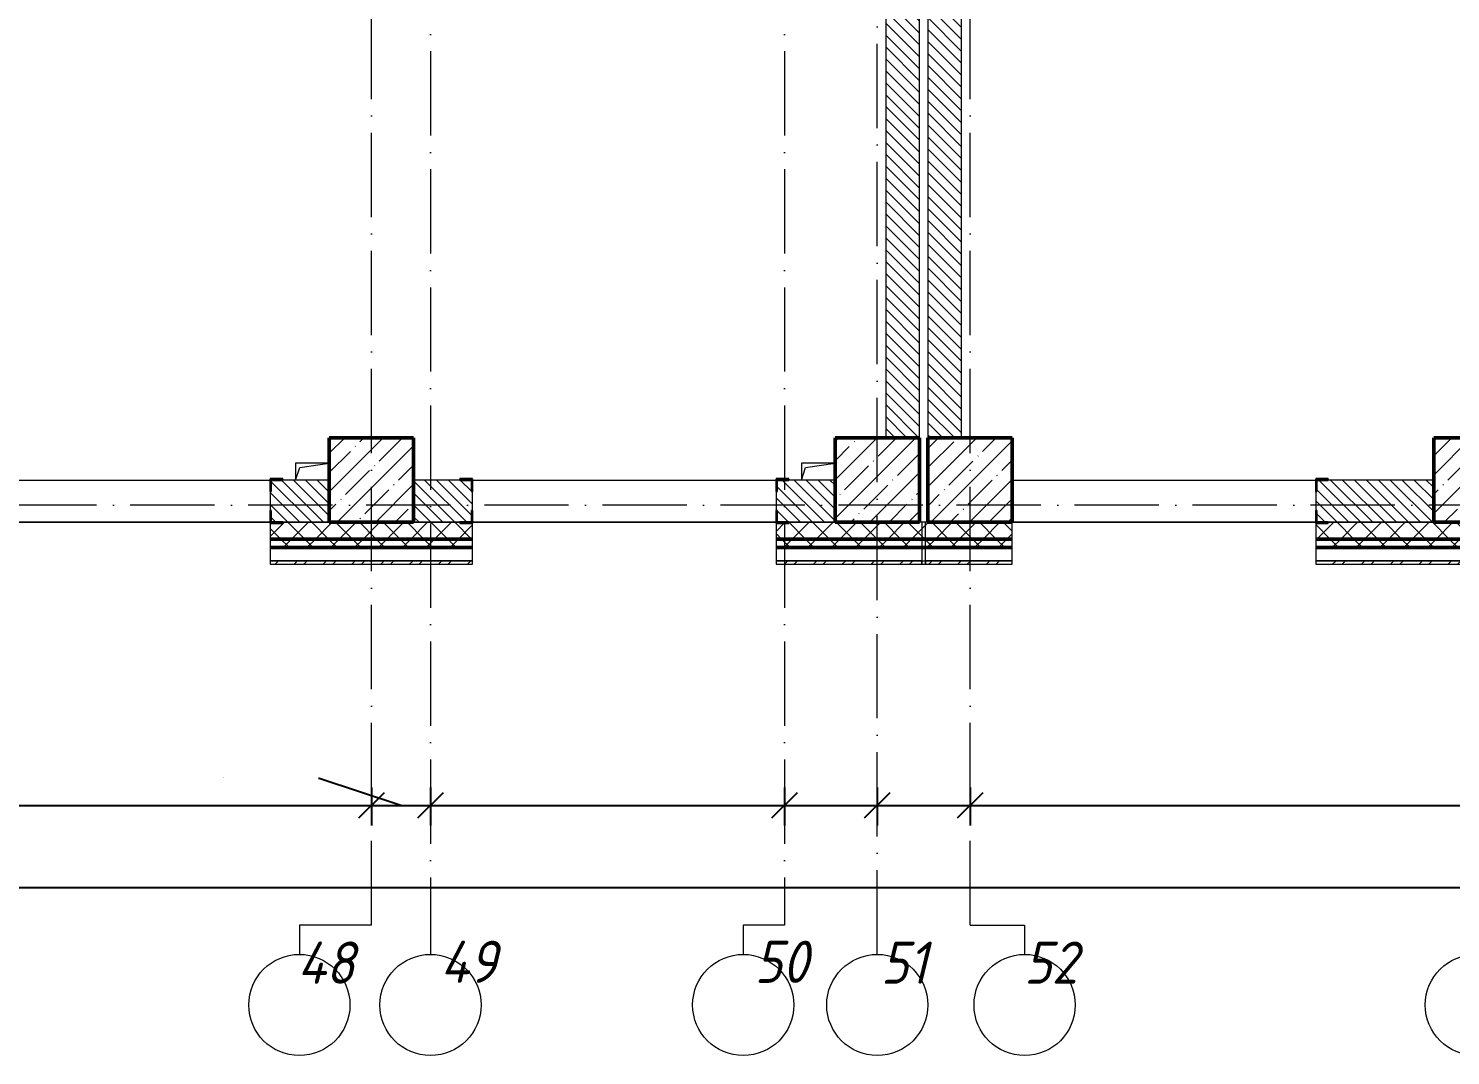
# Model space of a CAD drawing. Header units: millimetres. Extents: x -401725 to 250493, y 305116 to 802890.
# Drawn here: x 211251 to 219685, y 307104 to 313196 of the extents above; entities that cross this region are included whole.
import ezdxf

# ---------------------------------------------------------------- set-up
doc = ezdxf.new("R2010")
doc.units = ezdxf.units.MM
doc.linetypes.add('50_200_ШТРИХ_1Т_ш5_п1_п1_', pattern=[700, 500, -100, 0, -100])
for name, color, linetype, lineweight in [('A-____-____-DIMS', 7, 'Continuous', 9), ('A-GENM-____-MCUT', 7, 'Continuous', 25), ('A-GENM-____-OTLN', 7, 'Continuous', 9), ('A-GENM-____-OTLN-1', 7, 'Continuous', 25), ('A-WALL-____-MCUT-2', 7, 'Continuous', 50), ('A-WALL-____-MCUT-3', 7, 'Continuous', 9), ('A-WALL-____-OTLN', 7, 'Continuous', 9), ('A-WALL-____-PATT-1', 7, 'Continuous', 9), ('A-WALL-FNSH-MCUT-1', 7, 'Continuous', 9), ('S-COLS-____-MCUT', 7, 'Continuous', 50), ('S-COLS-____-OTLN', 7, 'Continuous', 9), ('S-GRID-____-IDEN', 7, 'Continuous', 9), ('S-GRID-____-OTLN', 7, 'Continuous', 9), ('S-GRID-____-OTLN-1', 7, '50_200_ШТРИХ_1Т_ш5_п1_п1_', 9)]:
    doc.layers.add(name, color=color, linetype=linetype, lineweight=lineweight)
doc.styles.add('ISOCPEUR_I', font='isocpeui.ttf', dxfattribs={"width": 0.9, "height": 2.5})
doc.dimstyles.new('ISO-2_5_0_9К_БОЛЬШОЙ_ОСИ', dxfattribs={"dimscale": 304.8, "dimtxt": 248.995294, "dimasz": 0.492126, "dimexe": 0.393701, "dimexo": 0, "dimgap": 0, "dimtad": 1, "dimdec": 0, "dimzin": 0, "dimdsep": 46, "dimtxsty": 'ISOCPEUR_I', "dimblk1": 'OBLIQUE', "dimblk2": 'OBLIQUE', "dimsah": 1, "dimcen": 0.09, "dimdle": 0.393701, "dimazin": 0, "dimtfac": 1, "dimtdec": 4, "dimtix": 1, "dimtmove": 0, "dimatfit": 3, "dimfxl": 1, "dimtvp": 1, "dimtolj": 1, "dimtzin": 0, "dimarcsym": 2})
doc.dimstyles.new('ISO-2_5_0_9К_БОЛЬШОЙ_ОСИ_1', dxfattribs={"dimscale": 304.8, "dimtxt": 248.995294, "dimasz": 0.492126, "dimexe": 0.393701, "dimexo": 0, "dimgap": 0, "dimtad": 1, "dimdec": 0, "dimzin": 0, "dimdsep": 46, "dimtxsty": 'ISOCPEUR_I', "dimblk1": 'OBLIQUE', "dimblk2": 'OBLIQUE', "dimsah": 1, "dimcen": 0.09, "dimdle": 0.393701, "dimazin": 0, "dimtfac": 1, "dimtdec": 4, "dimtix": 1, "dimtmove": 1, "dimatfit": 3, "dimfxl": 1, "dimtvp": 1, "dimtolj": 1, "dimtzin": 0, "dimarcsym": 2})
pattern_1 = [(135, (144685.44, 312186.367), (-35.35534, -35.35534), [])]
pattern_2 = [(45, (144685.44, 312186.37), (-70.71068, 70.71068), []), (135, (144685.44, 312186.37), (-70.71068, -70.71068), [])]
pattern_3 = [(45, (144685.44, 312186.37), (-85.53659, 85.53659), []), (45, (144742.46, 312186.37), (-85.53659, 85.53659), [])]

# ---------------------------------------------------------------- blocks, each defined once
blk = doc.blocks.new('BSC_Колонна _Прямоугольная - 500х500-V58-АР1_План отверстий 3 этажа в осях 1-64_А-ГГ')
at = {"layer": 'S-COLS-____-OTLN'}
h = blk.add_hatch(dxfattribs=at)
h.set_pattern_fill('FP_95', color=256, style=0, pattern_type=2)
h.set_pattern_definition([(45, (-71600, 1668.96), (-114.04925, 114.04925), []), (45, (-71485.95, 1668.96), (-114.04925, 114.04925), [201.613, -40.323, 3.353, -36.97])])
h.paths.add_polyline_path([(-250, -250), (250, -250), (250, 250), (-250, 250)], flags=0)
at = {"layer": 'S-COLS-____-MCUT'}
for p, q in [((250, 250), (-250, 250)), ((-250, 250), (-250, -250)), ((250, -250), (250, 250)), ((-250, -250), (250, -250))]:
    blk.add_line(p, q, dxfattribs=at)
blk = doc.blocks.new('BSC_Колонна _Прямоугольная - 500х500-V60-АР1_План отверстий 3 этажа в осях 1-64_А-ГГ')
at = {"layer": 'S-COLS-____-OTLN'}
h = blk.add_hatch(dxfattribs=at)
h.set_pattern_fill('FP_97', color=256, style=0, pattern_type=2)
h.set_pattern_definition([(45, (-68600, 1668.96), (-114.04925, 114.04925), []), (45, (-68485.95, 1668.96), (-114.04925, 114.04925), [201.613, -40.323, 3.353, -36.97])])
h.paths.add_polyline_path([(-250, -250), (250, -250), (250, 250), (-250, 250)], flags=0)
at = {"layer": 'S-COLS-____-MCUT'}
for p, q in [((250, 250), (-250, 250)), ((-250, 250), (-250, -250)), ((250, -250), (250, 250)), ((-250, -250), (250, -250))]:
    blk.add_line(p, q, dxfattribs=at)
blk = doc.blocks.new('BSC_Колонна _Прямоугольная - 500х500-V62-АР1_План отверстий 3 этажа в осях 1-64_А-ГГ')
at = {"layer": 'S-COLS-____-OTLN'}
h = blk.add_hatch(dxfattribs=at)
h.set_pattern_fill('FP_99', color=256, style=0, pattern_type=2)
h.set_pattern_definition([(45, (-75150, 1668.96), (-114.04925, 114.04925), []), (45, (-75035.95, 1668.96), (-114.04925, 114.04925), [201.613, -40.323, 3.353, -36.97])])
h.paths.add_polyline_path([(-250, -250), (250, -250), (250, 250), (-250, 250)], flags=0)
at = {"layer": 'S-COLS-____-MCUT'}
for p, q in [((250, 250), (-250, 250)), ((-250, 250), (-250, -250)), ((250, -250), (250, 250)), ((-250, -250), (250, -250))]:
    blk.add_line(p, q, dxfattribs=at)
blk = doc.blocks.new('BSC_Колонна _Прямоугольная - 500х500-V131-АР1_План отверстий 3 этажа в осях 1-64_А-ГГ')
at = {"layer": 'S-COLS-____-OTLN'}
h = blk.add_hatch(dxfattribs=at)
h.set_pattern_fill('FP_154', color=256, style=0, pattern_type=2)
h.set_pattern_definition([(45, (-72150, 1668.96), (-114.04925, 114.04925), []), (45, (-72035.95, 1668.96), (-114.04925, 114.04925), [201.613, -40.323, 3.353, -36.97])])
h.paths.add_polyline_path([(-250, -250), (250, -250), (250, 250), (-250, 250)], flags=0)
at = {"layer": 'S-COLS-____-MCUT'}
for p, q in [((250, 250), (-250, 250)), ((-250, 250), (-250, -250)), ((250, -250), (250, 250)), ((-250, -250), (250, -250))]:
    blk.add_line(p, q, dxfattribs=at)
blk = doc.blocks.new('Фахверк_СКБ_Уголок - 250_2700-27497298-АР1_План отверстий 3 этажа в осях 1-64_А-ГГ')
at = {"layer": 'A-GENM-____-MCUT'}
for p, q in [((200, 181), (125, 181)), ((125, 181), (125, 106)), ((131, 106), (131, 175)), ((131, 175), (200, 175)), ((200, 175), (200, 181)), ((125, 106), (131, 106)), ((131, -6), (125, -6)), ((125, -6), (125, -81)), ((125, -81), (200, -81)), ((131, -75), (131, -6)), ((200, -75), (131, -75)), ((200, -81), (200, -75))]:
    blk.add_line(p, q, dxfattribs=at)
blk = doc.blocks.new('AR_Отверстие прямоугольное _в плите_ - AR_Отверстие прямоугольное _в плите_-V177-АР1_План отверстий 3 этажа в осях 1-64_А-ГГ')
at = {"layer": 'A-GENM-____-OTLN'}
for p, q in [((100, 50), (-100, 50)), ((-100, 50), (-100, -50)), ((-100, -50), (-75, 25)), ((-75, 25), (100, 50))]:
    blk.add_line(p, q, dxfattribs=at)
blk = doc.blocks.new('Стены 8 - Стены 4-31196234-АР1_План отверстий 3 этажа в осях 1-64_А-ГГ')
at = {"layer": 'A-WALL-____-MCUT-3'}
for p, q in [((-1798.5, 41030.2), (-1798.5, 41010.2)), ((-1548.5, 41030.2), (-1798.5, 41030.2)), ((-1798.5, 41010.2), (-1548.5, 41010.2)), ((-1548.5, 41010.2), (-1548.5, 41030.2))]:
    blk.add_line(p, q, dxfattribs=at)
blk = doc.blocks.new('Ось сетки - Круг_Ø6_00__ISO-2_5_0_9K_-25732049-АР1_План отверстий 3 этажа в осях 1-64_А-ГГ')
at = {"layer": 'S-GRID-____-IDEN'}
blk.add_circle((0, 0), 3, dxfattribs=at)
blk = doc.blocks.new('_Oblique')
at = {"color": 0, "linetype": 'ByBlock', "lineweight": -2}
blk.add_line((-0.5, -0.5), (0.5, 0.5), dxfattribs=at)
blk = doc.blocks.new('*D10145')
at = {"layer": 'A-____-____-DIMS', "color": 0, "lineweight": -2, "transparency": 16777216}
for p, q in [((207285.4, 308693.9), (207285.4, 308467.8)), ((213285.4, 308693.9), (213285.4, 308467.8)), ((207165.4, 308587.8), (213405.4, 308587.8))]:
    blk.add_line(p, q, dxfattribs=at)
at = {"layer": 'Defpoints', "color": 0, "transparency": 16777216}
for p in [(207285.4, 308693.9), (213285.4, 308693.9), (213285.4, 308587.8)]:
    blk.add_point(p, dxfattribs=at)
at = {"layer": 'A-____-____-DIMS', "color": 0, "lineweight": -2, "transparency": 16777216, "xscale": 150, "yscale": 150, "zscale": 150, "rotation": 180}
blk.add_blockref('_Oblique', (207285.4, 308587.8), dxfattribs=at)
at = {"layer": 'A-____-____-DIMS', "color": 0, "lineweight": -2, "transparency": 16777216, "xscale": 150, "yscale": 150, "zscale": 150}
blk.add_blockref('_Oblique', (213285.4, 308587.8), dxfattribs=at)
at = {"layer": 'A-____-____-DIMS', "color": 0, "transparency": 16777216, "insert": (210285.4, 308589.1), "char_height": 2.5, "width": 758.478, "attachment_point": 5, "style": 'ISOCPEUR_I'}
blk.add_mtext('\\A1;6000', dxfattribs=at)
blk = doc.blocks.new('*D10146')
at = {"layer": 'A-____-____-DIMS', "color": 0, "lineweight": -2, "transparency": 16777216}
for p, q in [((212975.8, 308747.8), (212971, 308747.8)), ((213460.4, 308587.8), (212975.8, 308747.8)), ((213285.4, 308693.9), (213285.4, 308467.8)), ((213635.4, 308693.9), (213635.4, 308467.8)), ((213165.4, 308587.8), (213755.4, 308587.8))]:
    blk.add_line(p, q, dxfattribs=at)
at = {"layer": 'Defpoints', "color": 0, "transparency": 16777216}
for p in [(213285.4, 308693.9), (213635.4, 308693.9), (213635.4, 308587.8)]:
    blk.add_point(p, dxfattribs=at)
at = {"layer": 'A-____-____-DIMS', "color": 0, "lineweight": -2, "transparency": 16777216, "xscale": 150, "yscale": 150, "zscale": 150, "rotation": 180}
blk.add_blockref('_Oblique', (213285.4, 308587.8), dxfattribs=at)
at = {"layer": 'A-____-____-DIMS', "color": 0, "lineweight": -2, "transparency": 16777216, "xscale": 150, "yscale": 150, "zscale": 150}
blk.add_blockref('_Oblique', (213635.4, 308587.8), dxfattribs=at)
at = {"layer": 'A-____-____-DIMS', "color": 0, "transparency": 16777216, "insert": (212407, 308751.1), "char_height": 2.5, "width": 568.858, "attachment_point": 1, "line_spacing_factor": 1.149209, "style": 'ISOCPEUR_I'}
blk.add_mtext('\\A1;350', dxfattribs=at)
blk = doc.blocks.new('*D10147')
at = {"layer": 'A-____-____-DIMS', "color": 0, "lineweight": -2, "transparency": 16777216}
for p, q in [((213635.4, 308693.9), (213635.4, 308467.8)), ((215735.4, 308693.9), (215735.4, 308467.8)), ((213515.4, 308587.8), (215855.4, 308587.8))]:
    blk.add_line(p, q, dxfattribs=at)
at = {"layer": 'Defpoints', "color": 0, "transparency": 16777216}
for p in [(213635.4, 308693.9), (215735.4, 308693.9), (215735.4, 308587.8)]:
    blk.add_point(p, dxfattribs=at)
at = {"layer": 'A-____-____-DIMS', "color": 0, "lineweight": -2, "transparency": 16777216, "xscale": 150, "yscale": 150, "zscale": 150, "rotation": 180}
blk.add_blockref('_Oblique', (213635.4, 308587.8), dxfattribs=at)
at = {"layer": 'A-____-____-DIMS', "color": 0, "lineweight": -2, "transparency": 16777216, "xscale": 150, "yscale": 150, "zscale": 150}
blk.add_blockref('_Oblique', (215735.4, 308587.8), dxfattribs=at)
at = {"layer": 'A-____-____-DIMS', "color": 0, "transparency": 16777216, "insert": (214685.4, 308589.1), "char_height": 2.5, "width": 701.018, "attachment_point": 5, "style": 'ISOCPEUR_I'}
blk.add_mtext('\\A1;2100', dxfattribs=at)
blk = doc.blocks.new('*D10148')
at = {"layer": 'A-____-____-DIMS', "color": 0, "lineweight": -2, "transparency": 16777216}
for p, q in [((215735.4, 308693.9), (215735.4, 308467.8)), ((216285.4, 308693.9), (216285.4, 308467.8)), ((215615.4, 308587.8), (216405.4, 308587.8))]:
    blk.add_line(p, q, dxfattribs=at)
at = {"layer": 'Defpoints', "color": 0, "transparency": 16777216}
for p in [(215735.4, 308693.9), (216285.4, 308693.9), (216285.4, 308587.8)]:
    blk.add_point(p, dxfattribs=at)
at = {"layer": 'A-____-____-DIMS', "color": 0, "lineweight": -2, "transparency": 16777216, "xscale": 150, "yscale": 150, "zscale": 150, "rotation": 180}
blk.add_blockref('_Oblique', (215735.4, 308587.8), dxfattribs=at)
at = {"layer": 'A-____-____-DIMS', "color": 0, "lineweight": -2, "transparency": 16777216, "xscale": 150, "yscale": 150, "zscale": 150}
blk.add_blockref('_Oblique', (216285.4, 308587.8), dxfattribs=at)
at = {"layer": 'A-____-____-DIMS', "color": 0, "transparency": 16777216, "insert": (216010.4, 308589.1), "char_height": 2.5, "width": 568.858, "attachment_point": 5, "style": 'ISOCPEUR_I'}
blk.add_mtext('\\A1;550', dxfattribs=at)
blk = doc.blocks.new('*D10149')
at = {"layer": 'A-____-____-DIMS', "color": 0, "lineweight": -2, "transparency": 16777216}
for p, q in [((216285.4, 308693.9), (216285.4, 308467.8)), ((216835.4, 308693.9), (216835.4, 308467.8)), ((216165.4, 308587.8), (216955.4, 308587.8))]:
    blk.add_line(p, q, dxfattribs=at)
at = {"layer": 'Defpoints', "color": 0, "transparency": 16777216}
for p in [(216285.4, 308693.9), (216835.4, 308693.9), (216835.4, 308587.8)]:
    blk.add_point(p, dxfattribs=at)
at = {"layer": 'A-____-____-DIMS', "color": 0, "lineweight": -2, "transparency": 16777216, "xscale": 150, "yscale": 150, "zscale": 150, "rotation": 180}
blk.add_blockref('_Oblique', (216285.4, 308587.8), dxfattribs=at)
at = {"layer": 'A-____-____-DIMS', "color": 0, "lineweight": -2, "transparency": 16777216, "xscale": 150, "yscale": 150, "zscale": 150}
blk.add_blockref('_Oblique', (216835.4, 308587.8), dxfattribs=at)
at = {"layer": 'A-____-____-DIMS', "color": 0, "transparency": 16777216, "insert": (216560.4, 308589.1), "char_height": 2.5, "width": 568.858, "attachment_point": 5, "style": 'ISOCPEUR_I'}
blk.add_mtext('\\A1;550', dxfattribs=at)
blk = doc.blocks.new('*D10150')
at = {"layer": 'A-____-____-DIMS', "color": 0, "lineweight": -2, "transparency": 16777216}
for p, q in [((216835.4, 308693.9), (216835.4, 308467.8)), ((219835.4, 308693.9), (219835.4, 308467.8)), ((216715.4, 308587.8), (219955.4, 308587.8))]:
    blk.add_line(p, q, dxfattribs=at)
at = {"layer": 'Defpoints', "color": 0, "transparency": 16777216}
for p in [(216835.4, 308693.9), (219835.4, 308693.9), (219835.4, 308587.8)]:
    blk.add_point(p, dxfattribs=at)
at = {"layer": 'A-____-____-DIMS', "color": 0, "lineweight": -2, "transparency": 16777216, "xscale": 150, "yscale": 150, "zscale": 150, "rotation": 180}
blk.add_blockref('_Oblique', (216835.4, 308587.8), dxfattribs=at)
at = {"layer": 'A-____-____-DIMS', "color": 0, "lineweight": -2, "transparency": 16777216, "xscale": 150, "yscale": 150, "zscale": 150}
blk.add_blockref('_Oblique', (219835.4, 308587.8), dxfattribs=at)
at = {"layer": 'A-____-____-DIMS', "color": 0, "transparency": 16777216, "insert": (218335.4, 308589.1), "char_height": 2.5, "width": 758.478, "attachment_point": 5, "style": 'ISOCPEUR_I'}
blk.add_mtext('\\A1;3000', dxfattribs=at)
blk = doc.blocks.new('*D10157')
at = {"layer": 'A-____-____-DIMS', "color": 0, "lineweight": -2, "transparency": 16777216}
for p, q in [((142335.4, 308205.7), (142335.4, 307979.6)), ((245835.4, 308205.7), (245835.4, 307979.6)), ((142215.4, 308099.6), (245955.4, 308099.6))]:
    blk.add_line(p, q, dxfattribs=at)
at = {"layer": 'Defpoints', "color": 0, "transparency": 16777216}
for p in [(142335.4, 308205.7), (245835.4, 308205.7), (245835.4, 308099.6)]:
    blk.add_point(p, dxfattribs=at)
at = {"layer": 'A-____-____-DIMS', "color": 0, "lineweight": -2, "transparency": 16777216, "xscale": 150, "yscale": 150, "zscale": 150, "rotation": 180}
blk.add_blockref('_Oblique', (142335.4, 308099.6), dxfattribs=at)
at = {"layer": 'A-____-____-DIMS', "color": 0, "lineweight": -2, "transparency": 16777216, "xscale": 150, "yscale": 150, "zscale": 150}
blk.add_blockref('_Oblique', (245835.4, 308099.6), dxfattribs=at)
at = {"layer": 'A-____-____-DIMS', "color": 0, "transparency": 16777216, "insert": (194085.4, 308100.9), "char_height": 2.5, "width": 1080.257, "attachment_point": 5, "style": 'ISOCPEUR_I'}
blk.add_mtext('\\A1;103500', dxfattribs=at)

msp = doc.modelspace()

# ---------------------------------------------------------------- hatches: boundary and pattern name
at = {"layer": 'A-WALL-____-PATT-1'}
h = msp.add_hatch(dxfattribs=at)
h.set_pattern_fill('FP_6', color=256, style=0, pattern_type=2)
h.set_pattern_definition(pattern_1)
h.paths.add_polyline_path([(216535.4376, 310767.4093), (216535.4376, 317767.4093), (216335.4376, 317767.4093), (216335.4376, 310767.4093)], flags=0)
h = msp.add_hatch(dxfattribs=at)
h.set_pattern_fill('FP_6', color=256, style=0, pattern_type=2)
h.set_pattern_definition(pattern_1)
h.paths.add_polyline_path([(216785.4376, 310767.4093), (216785.4376, 317767.4093), (216585.4376, 317767.4093), (216585.4376, 310767.4093)], flags=0)
h = msp.add_hatch(dxfattribs=at)
h.set_pattern_fill('FP_6', color=256, style=0, pattern_type=2)
h.set_pattern_definition(pattern_1)
h.paths.add_polyline_path([(212719.1358, 310267.4093), (213035.4376, 310267.4093), (213035.4376, 310517.4093), (212691.4376, 310517.4093), (212691.4376, 310448.4093), (212685.4376, 310448.4093), (212685.4376, 310336.4093), (212691.4376, 310336.4093), (212691.4376, 310267.4093)], flags=0)
h.paths.add_polyline_path([(210885.4376, 310267.4093), (210885.4376, 310517.4093), (209691.4376, 310517.4093), (209691.4376, 310448.4093), (209685.4376, 310448.4093), (209685.4376, 310336.4093), (209691.4376, 310336.4093), (209691.4376, 310267.4093), (209941.4376, 310267.4093)], flags=0)
h.paths.add_polyline_path([(207810.4376, 310267.4093), (207879.4376, 310267.4093), (207879.4376, 310336.4093), (207885.4376, 310336.4093), (207885.4376, 310448.4093), (207879.4376, 310448.4093), (207879.4376, 310517.4093), (207535.4376, 310517.4093), (207535.4376, 310267.4093)], flags=0)
h = msp.add_hatch(dxfattribs=at)
h.set_pattern_fill('FP_6', color=256, style=0, pattern_type=2)
h.set_pattern_definition(pattern_1)
h.paths.add_polyline_path([(215691.4376, 310267.4093), (216035.4376, 310267.4093), (216035.4376, 310517.4093), (215691.4376, 310517.4093), (215691.4376, 310448.4093), (215685.4376, 310448.4093), (215685.4376, 310336.4093), (215691.4376, 310336.4093), (215691.4376, 310271.6951)], flags=0)
h.paths.add_polyline_path([(213602.8679, 310267.4093), (213879.4376, 310267.4093), (213879.4376, 310336.4093), (213885.4376, 310336.4093), (213885.4376, 310448.4093), (213879.4376, 310448.4093), (213879.4376, 310517.4093), (213535.4376, 310517.4093), (213535.4376, 310267.4093)], flags=0)
h = msp.add_hatch(dxfattribs=at)
h.set_pattern_fill('FP_6', color=256, style=0, pattern_type=2)
h.set_pattern_definition(pattern_1)
h.paths.add_polyline_path([(218891.4376, 310267.4093), (219585.4376, 310267.4093), (219585.4376, 310517.4093), (218891.4376, 310517.4093), (218891.4376, 310448.4093), (218885.4376, 310448.4093), (218885.4376, 310336.4093), (218891.4376, 310336.4093)], flags=0)
h = msp.add_hatch(dxfattribs=at)
h.set_pattern_fill('FP_1', color=256, style=0, pattern_type=2)
h.set_pattern_definition(pattern_2)
h.paths.add_polyline_path([(245435.4376, 310167.4093), (245935.4376, 310167.4093), (245935.4376, 310267.4093), (236910.4376, 310267.4093), (236910.4376, 310261.4093), (236835.4376, 310261.4093), (236835.4376, 310167.4093), (245417.2251, 310167.4093)], flags=0)
h.paths.add_polyline_path([(233928.7072, 310167.4093), (235035.4376, 310167.4093), (235035.4376, 310261.4093), (234960.4376, 310261.4093), (234960.4376, 310267.4093), (227085.4376, 310267.4093), (227085.4376, 310167.4093), (233685.4376, 310167.4093)], flags=0)
h.paths.add_polyline_path([(226085.4376, 310167.4093), (226085.4376, 310267.4093), (224960.4376, 310267.4093), (224960.4376, 310261.4093), (224885.4376, 310261.4093), (224885.4376, 310167.4093), (225975.1179, 310167.4093)], flags=0)
h.paths.add_polyline_path([(223085.4376, 310167.4093), (223085.4376, 310261.4093), (223010.4376, 310261.4093), (223010.4376, 310267.4093), (221960.4376, 310267.4093), (221960.4376, 310261.4093), (221885.4376, 310261.4093), (221885.4376, 310167.4093), (222440.1894, 310167.4093)], flags=0)
h.paths.add_polyline_path([(220085.4376, 310167.4093), (220085.4376, 310267.4093), (218960.4376, 310267.4093), (218960.4376, 310261.4093), (218885.4376, 310261.4093), (218885.4376, 310167.4093), (218960.4376, 310167.4093)], flags=0)
h.paths.add_polyline_path([(215685.4376, 310167.4093), (217085.4376, 310167.4093), (217085.4376, 310267.4093), (215760.4376, 310267.4093), (215760.4376, 310261.4093), (215685.4376, 310261.4093)], flags=0)
h.paths.add_polyline_path([(213602.8679, 310167.4093), (213885.4376, 310167.4093), (213885.4376, 310261.4093), (213810.4376, 310261.4093), (213810.4376, 310267.4093), (212760.4376, 310267.4093), (212760.4376, 310261.4093), (212685.4376, 310261.4093), (212685.4376, 310167.4093), (212719.1358, 310167.4093)], flags=0)
h.paths.add_polyline_path([(210885.4376, 310167.4093), (210885.4376, 310267.4093), (209760.4376, 310267.4093), (209760.4376, 310261.4093), (209685.4376, 310261.4093), (209685.4376, 310167.4093), (209760.4376, 310167.4093)], flags=0)
h.paths.add_polyline_path([(207535.4376, 310167.4093), (207885.4376, 310167.4093), (207885.4376, 310261.4093), (207810.4376, 310261.4093), (207810.4376, 310267.4093), (206760.4376, 310267.4093), (206760.4376, 310261.4093), (206685.4376, 310261.4093), (206685.4376, 310167.4093), (207416.7429, 310167.4093)], flags=0)
h.paths.add_polyline_path([(204885.4376, 310167.4093), (204885.4376, 310261.4093), (204810.4376, 310261.4093), (204810.4376, 310267.4093), (203760.4376, 310267.4093), (203760.4376, 310261.4093), (203685.4376, 310261.4093), (203685.4376, 310167.4093), (204765.5465, 310167.4093)], flags=0)
h.paths.add_polyline_path([(201885.4376, 310167.4093), (201885.4376, 310261.4093), (201810.4376, 310261.4093), (201810.4376, 310267.4093), (200760.4376, 310267.4093), (200760.4376, 310261.4093), (200685.4376, 310261.4093), (200685.4376, 310167.4093), (201230.6179, 310167.4093)], flags=0)
h.paths.add_polyline_path([(197695.6893, 310167.4093), (198885.4376, 310167.4093), (198885.4376, 310261.4093), (198810.4376, 310261.4093), (198810.4376, 310267.4093), (197760.4376, 310267.4093), (197760.4376, 310261.4093), (197685.4376, 310261.4093), (197685.4376, 310167.4093), (197691.4376, 310167.4093)], flags=0)
h.paths.add_polyline_path([(194685.4376, 310167.4093), (195885.4376, 310167.4093), (195885.4376, 310261.4093), (195810.4376, 310261.4093), (195810.4376, 310267.4093), (194760.4376, 310267.4093), (194760.4376, 310261.4093), (194685.4376, 310261.4093)], flags=0)
h.paths.add_polyline_path([(189742.1, 310167.4093), (189885.4376, 310167.4093), (189885.4376, 310261.4093), (189810.4376, 310261.4093), (189810.4376, 310267.4093), (188760.4376, 310267.4093), (188760.4376, 310261.4093), (188685.4376, 310261.4093), (188685.4376, 310167.4093), (189535.4376, 310167.4093)], flags=0)
h.paths.add_polyline_path([(186885.4376, 310167.4093), (186885.4376, 310261.4093), (186810.4376, 310261.4093), (186810.4376, 310267.4093), (185760.4376, 310267.4093), (185760.4376, 310261.4093), (185685.4376, 310261.4093), (185685.4376, 310167.4093), (186879.4376, 310167.4093)], flags=0)
h.paths.add_polyline_path([(183555.975, 310167.4093), (183885.4376, 310167.4093), (183885.4376, 310261.4093), (183810.4376, 310262.0522), (183810.4376, 310267.4093), (182485.4376, 310267.4093), (182485.4376, 310167.4093)], flags=0)
h.paths.add_polyline_path([(180021.0465, 310167.4093), (180685.4376, 310167.4093), (180685.4376, 310261.4093), (180610.4376, 310261.4093), (180610.4376, 310267.4093), (179485.4376, 310267.4093), (179485.4376, 310167.4093)], flags=0)
h.paths.add_polyline_path([(177685.4376, 310167.4093), (177685.4376, 310261.4093), (177610.4376, 310261.4093), (177610.4376, 310267.4093), (176560.4376, 310267.4093), (176560.4376, 310261.4093), (176485.4376, 310261.4093), (176486.1179, 310167.4093), (177679.4376, 310167.4093)], flags=0)
h.paths.add_polyline_path([(174685.4376, 310167.4093), (174685.4376, 310261.4093), (174610.4376, 310261.4093), (174610.4376, 310267.4093), (173485.4376, 310267.4093), (173485.4376, 310167.4093), (173834.9215, 310167.4093)], flags=0)
h.paths.add_polyline_path([(171685.4376, 310167.4093), (171685.4376, 310261.4093), (171610.4376, 310261.4093), (171610.4376, 310267.4093), (170485.4376, 310267.4093), (170485.4376, 310167.4093), (171183.725, 310167.4093)], flags=0)
h.paths.add_polyline_path([(168685.4376, 310167.4093), (168685.4376, 310261.4093), (168610.4376, 310261.4093), (168610.4376, 310267.4093), (167560.4376, 310267.4093), (167560.4376, 310261.4093), (167485.4376, 310261.4093), (167485.4376, 310167.4093), (167648.7964, 310167.4093)], flags=0)
h.paths.add_polyline_path([(158811.475, 310167.4093), (159685.4376, 310167.4093), (159685.4376, 310261.4093), (159610.4376, 310261.4093), (159610.4376, 310267.4093), (158560.4376, 310267.4093), (158560.4376, 310261.4093), (158485.4376, 310261.4093), (158485.4376, 310167.4093)], flags=0)
h.paths.add_polyline_path([(157044.0107, 310167.4093), (157485.4376, 310167.4093), (157485.4376, 310261.4093), (157410.4376, 310261.4093), (157410.4376, 310267.4093), (152160.4376, 310267.4093), (152160.4376, 310261.4093), (152085.4376, 310261.4093), (152085.4376, 310167.4093), (155585.4376, 310167.4093)], flags=0)
h.paths.add_polyline_path([(149974.1536, 310167.4093), (151085.4376, 310167.4093), (151085.4376, 310261.4093), (151010.4376, 310261.4093), (151010.4376, 310267.4093), (142235.4376, 310267.4093), (142235.4376, 310167.4093), (148206.6893, 310167.4093)], flags=0)
h = msp.add_hatch(dxfattribs=at)
h.set_pattern_fill('FP_1', color=256, style=0, pattern_type=2)
h.set_pattern_definition(pattern_2)
h.paths.add_polyline_path([(245935.4376, 310117.4093), (246035.4376, 310117.4093), (246035.4376, 310167.4093), (236835.4376, 310167.4093), (236835.4376, 310117.4093), (245417.2251, 310117.4093)], flags=0)
h.paths.add_polyline_path([(233928.7072, 310117.4093), (235035.4376, 310117.4093), (235035.4376, 310167.4093), (227085.4376, 310167.4093), (227085.4376, 310117.4093), (233044.9751, 310117.4093)], flags=0)
h.paths.add_polyline_path([(225975.1179, 310117.4093), (226085.4376, 310117.4093), (226085.4376, 310167.4093), (224885.4376, 310167.4093), (224885.4376, 310117.4093), (225091.3858, 310117.4093)], flags=0)
h.paths.add_polyline_path([(221885.4376, 310117.4093), (223085.4376, 310117.4093), (223085.4376, 310167.4093), (221885.4376, 310167.4093)], flags=0)
h.paths.add_polyline_path([(218905.2608, 310117.4093), (220085.4376, 310117.4093), (220085.4376, 310167.4093), (218885.4376, 310167.4093), (218885.4376, 310117.4093)], flags=0)
h.paths.add_polyline_path([(217085.4376, 310117.4093), (217085.4376, 310167.4093), (215685.4376, 310167.4093), (215685.4376, 310117.4093), (216254.0644, 310117.4093)], flags=0)
h.paths.add_polyline_path([(213885.4376, 310117.4093), (213885.4376, 310167.4093), (212685.4376, 310167.4093), (212685.4376, 310117.4093), (213602.8679, 310117.4093)], flags=0)
h.paths.add_polyline_path([(210885.4376, 310117.4093), (210885.4376, 310167.4093), (209685.4376, 310167.4093), (209685.4376, 310117.4093)], flags=0)
h.paths.add_polyline_path([(207885.4376, 310117.4093), (207885.4376, 310167.4093), (206685.4376, 310167.4093), (206685.4376, 310117.4093), (207416.7429, 310117.4093)], flags=0)
h.paths.add_polyline_path([(203685.4376, 310117.4093), (204885.4376, 310117.4093), (204885.4376, 310167.4093), (203685.4376, 310167.4093)], flags=0)
h.paths.add_polyline_path([(200685.4376, 310117.4093), (201885.4376, 310117.4093), (201885.4376, 310167.4093), (200685.4376, 310167.4093)], flags=0)
h.paths.add_polyline_path([(197695.6893, 310117.4093), (198885.4376, 310117.4093), (198885.4376, 310167.4093), (197685.4376, 310167.4093), (197685.4376, 310117.4093)], flags=0)
h.paths.add_polyline_path([(195885.4376, 310117.4093), (195885.4376, 310167.4093), (194685.4376, 310167.4093), (194685.4376, 310117.4093), (195044.4929, 310117.4093)], flags=0)
h.paths.add_polyline_path([(189742.1, 310117.4093), (189885.4376, 310117.4093), (189885.4376, 310167.4093), (188685.4376, 310167.4093), (188685.4376, 310117.4093), (188858.3679, 310117.4093)], flags=0)
h.paths.add_polyline_path([(186885.4376, 310117.4093), (186885.4376, 310167.4093), (185685.4376, 310167.4093), (185685.4376, 310117.4093), (186207.1715, 310117.4093)], flags=0)
h.paths.add_polyline_path([(183555.975, 310117.4093), (183885.4376, 310117.4093), (183885.4376, 310167.4093), (182485.4376, 310167.4093), (182485.4376, 310117.4093)], flags=0)
h.paths.add_polyline_path([(180685.4376, 310117.4093), (180685.4376, 310167.4093), (179485.4376, 310167.4093), (179485.4376, 310117.4093), (180021.0465, 310117.4093)], flags=0)
h.paths.add_polyline_path([(177685.4376, 310117.4093), (177685.4376, 310167.4093), (176485.4376, 310167.4093), (176486.1179, 310117.4093)], flags=0)
h.paths.add_polyline_path([(174685.4376, 310117.4093), (174685.4376, 310167.4093), (173485.4376, 310167.4093), (173485.4376, 310117.4093), (173834.9215, 310117.4093)], flags=0)
h.paths.add_polyline_path([(171685.4376, 310117.4093), (171685.4376, 310167.4093), (170485.4376, 310167.4093), (170485.4376, 310117.4093), (171183.725, 310117.4093)], flags=0)
h.paths.add_polyline_path([(167648.7964, 310117.4093), (168685.4376, 310117.4093), (168685.4376, 310167.4093), (167485.4376, 310167.4093), (167485.4376, 310117.4093)], flags=0)
h.paths.add_polyline_path([(158485.4376, 310117.4093), (159685.4376, 310117.4093), (159685.4376, 310167.4093), (158485.4376, 310167.4093)], flags=0)
h.paths.add_polyline_path([(157485.4376, 310117.4093), (157485.4376, 310167.4093), (152085.4376, 310167.4093), (152085.4376, 310117.4093), (157044.0107, 310117.4093)], flags=0)
h.paths.add_polyline_path([(150857.8857, 310117.4093), (151085.4376, 310117.4093), (151085.4376, 310167.4093), (142135.4376, 310167.4093), (142135.4376, 310117.4093), (149974.1536, 310117.4093)], flags=0)
h = msp.add_hatch(dxfattribs=at)
h.set_pattern_fill('FP_3', color=256, style=0, pattern_type=2)
h.set_pattern_definition(pattern_3)
h.paths.add_polyline_path([(216254.0644, 310017.4093), (216550.4376, 310017.4093), (216550.4376, 310037.4093), (215686.4376, 310037.4093), (215686.4376, 310017.4093)], flags=0)
h.paths.add_polyline_path([(213885.4376, 310017.4093), (213885.4376, 310037.4093), (212685.4376, 310037.4093), (212685.4376, 310017.4093), (213602.8679, 310017.4093)], flags=0)
h.paths.add_polyline_path([(210885.4376, 310017.4093), (210885.4376, 310037.4093), (209685.4376, 310037.4093), (209685.4376, 310017.4093)], flags=0)
h.paths.add_polyline_path([(207416.7429, 310017.4093), (207885.4376, 310017.4093), (207885.4376, 310037.4093), (206686.4376, 310037.4093), (206686.4376, 310017.4093)], flags=0)
h.paths.add_polyline_path([(203685.4376, 310017.4093), (204885.4376, 310017.4093), (204885.4376, 310037.4093), (203685.4376, 310037.4093)], flags=0)
h.paths.add_polyline_path([(201230.6179, 310017.4093), (201885.4376, 310017.4093), (201885.4376, 310037.4093), (200686.4376, 310037.4093), (200686.4376, 310017.4093)], flags=0)
h.paths.add_polyline_path([(198885.4376, 310017.4093), (198885.4376, 310037.4093), (197685.4376, 310037.4093), (197685.4376, 310017.4093), (198579.4215, 310017.4093)], flags=0)
h.paths.add_polyline_path([(195885.4376, 310017.4093), (195885.4376, 310037.4093), (194685.4376, 310037.4093), (194685.4376, 310017.4093), (195044.4929, 310017.4093)], flags=0)
h.paths.add_polyline_path([(189742.1, 310017.4093), (189885.4376, 310017.4093), (189885.4376, 310037.4093), (188685.4376, 310037.4093), (188685.4376, 310017.4093), (188858.3679, 310017.4093)], flags=0)
h.paths.add_polyline_path([(185685.4376, 310017.4093), (186885.4376, 310017.4093), (186885.4376, 310037.4093), (185685.4376, 310037.4093)], flags=0)
h.paths.add_polyline_path([(183020.4376, 310017.4093), (183885.4376, 310017.4093), (183885.4376, 310037.4093), (183020.4376, 310037.4093)], flags=0)
h = msp.add_hatch(dxfattribs=at)
h.set_pattern_fill('FP_3', color=256, style=0, pattern_type=2)
h.set_pattern_definition(pattern_3)
h.paths.add_polyline_path([(246165.4376, 310017.4093), (246165.4376, 310037.4093), (236835.4376, 310037.4093), (236835.4376, 310017.4093), (245417.2251, 310017.4093)], flags=0)
h.paths.add_polyline_path([(233928.7072, 310017.4093), (235035.4376, 310017.4093), (235035.4376, 310037.4093), (227085.4376, 310037.4093), (227085.4376, 310017.4093), (233044.9751, 310017.4093)], flags=0)
h.paths.add_polyline_path([(225091.3858, 310017.4093), (226085.4376, 310017.4093), (226085.4376, 310037.4093), (224885.4376, 310037.4093), (224885.4376, 310017.4093)], flags=0)
h.paths.add_polyline_path([(223085.4376, 310017.4093), (223085.4376, 310037.4093), (221886.4376, 310037.4093), (221886.4376, 310017.4093), (222440.1894, 310017.4093)], flags=0)
h.paths.add_polyline_path([(218905.2608, 310017.4093), (220085.4376, 310017.4093), (220085.4376, 310037.4093), (218885.4376, 310037.4093), (218885.4376, 310017.4093)], flags=0)
h.paths.add_polyline_path([(216570.4376, 310017.4093), (217085.4376, 310017.4093), (217085.4376, 310037.4093), (216570.4376, 310037.4093)], flags=0)

# ---------------------------------------------------------------- linework, layer by layer
at = {"layer": 'A-WALL-____-MCUT-2'}
for p, q in [((212685.4376, 310167.4093), (213885.4376, 310167.4093)), ((215685.4376, 310167.4093), (217085.4376, 310167.4093)), ((218885.4376, 310167.4093), (220085.4376, 310167.4093)), ((212685.4376, 310117.4093), (213885.4376, 310117.4093)), ((215685.4376, 310117.4093), (217085.4376, 310117.4093)), ((218885.4376, 310117.4093), (220085.4376, 310117.4093))]:
    msp.add_line(p, q, dxfattribs=at)
at = {"layer": 'A-WALL-____-MCUT-3'}
for p, q in [((216335.4376, 317767.4093), (216335.4376, 310767.4093)), ((216535.4376, 310767.4093), (216535.4376, 317767.4093)), ((216585.4376, 317767.4093), (216585.4376, 310767.4093)), ((216785.4376, 310767.4093), (216785.4376, 317767.4093)), ((213035.4376, 310517.4093), (212760.4376, 310517.4093)), ((213810.4376, 310517.4093), (213535.4376, 310517.4093)), ((216035.4376, 310517.4093), (215760.4376, 310517.4093)), ((219585.4376, 310517.4093), (218960.4376, 310517.4093)), ((212685.4376, 310448.4093), (212685.4376, 310336.4093)), ((213885.4376, 310336.4093), (213885.4376, 310448.4093)), ((215685.4376, 310448.4093), (215685.4376, 310336.4093)), ((218885.4376, 310448.4093), (218885.4376, 310336.4093)), ((212685.4376, 310261.4093), (212685.4376, 310037.4093)), ((213035.4376, 310267.4093), (212760.4376, 310267.4093)), ((212760.4376, 310267.4093), (213035.4376, 310267.4093)), ((213810.4376, 310267.4093), (213535.4376, 310267.4093)), ((213535.4376, 310267.4093), (213810.4376, 310267.4093)), ((213885.4376, 310037.4093), (213885.4376, 310261.4093)), ((215685.4376, 310261.4093), (215685.4376, 310037.4093)), ((216035.4376, 310267.4093), (215760.4376, 310267.4093)), ((215760.4376, 310267.4093), (216035.4376, 310267.4093)), ((216585.4376, 310267.4093), (216535.4376, 310267.4093)), ((217085.4376, 310037.4093), (217085.4376, 310267.4093)), ((218885.4376, 310261.4093), (218885.4376, 310037.4093)), ((219585.4376, 310267.4093), (218960.4376, 310267.4093)), ((218960.4376, 310267.4093), (219585.4376, 310267.4093)), ((212685.4376, 310037.4093), (213885.4376, 310037.4093)), ((215685.4376, 310037.4093), (217085.4376, 310037.4093)), ((218885.4376, 310037.4093), (220085.4376, 310037.4093))]:
    msp.add_line(p, q, dxfattribs=at)
at = {"layer": 'A-WALL-____-OTLN'}
for p, q in [((210885.4376, 310517.4093), (212685.4376, 310517.4093)), ((213885.4376, 310517.4093), (215685.4376, 310517.4093)), ((217085.4376, 310517.4093), (218885.4376, 310517.4093)), ((210885.4376, 310267.4093), (212685.4376, 310267.4093)), ((212685.4376, 310267.4093), (210885.4376, 310267.4093)), ((213885.4376, 310267.4093), (215685.4376, 310267.4093)), ((215685.4376, 310267.4093), (213885.4376, 310267.4093)), ((217085.4376, 310267.4093), (218885.4376, 310267.4093)), ((218885.4376, 310267.4093), (217085.4376, 310267.4093))]:
    msp.add_line(p, q, dxfattribs=at)
at = {"layer": 'A-WALL-FNSH-MCUT-1'}
for p, q in [((213885.4376, 310037.4093), (212685.4376, 310037.4093)), ((212685.4376, 310037.4093), (212685.4376, 310017.4093)), ((212685.4376, 310017.4093), (213885.4376, 310017.4093)), ((213885.4376, 310017.4093), (213885.4376, 310037.4093)), ((216550.4376, 310037.4093), (215686.4376, 310037.4093)), ((215686.4376, 310037.4093), (215686.4376, 310017.4093)), ((215686.4376, 310017.4093), (216550.4376, 310017.4093)), ((216550.4376, 310017.4093), (216550.4376, 310037.4093)), ((217085.4376, 310037.4093), (216570.4376, 310037.4093)), ((216570.4376, 310037.4093), (216570.4376, 310017.4093)), ((216570.4376, 310017.4093), (217085.4376, 310017.4093)), ((217085.4376, 310017.4093), (217085.4376, 310037.4093)), ((220085.4376, 310037.4093), (218885.4376, 310037.4093)), ((218885.4376, 310037.4093), (218885.4376, 310017.4093)), ((218885.4376, 310017.4093), (220085.4376, 310017.4093))]:
    msp.add_line(p, q, dxfattribs=at)
at = {"layer": 'S-GRID-____-OTLN'}
for p, q in [((212857.7235, 307876.3562), (212857.7235, 307703.761)), ((213285.4376, 307876.3562), (212857.7235, 307876.3562)), ((215490.3439, 307876.3562), (215490.3439, 307703.761)), ((215735.4376, 307876.3562), (215490.3439, 307876.3562)), ((216835.4376, 307876.3562), (217159.0506, 307876.3562)), ((217159.0506, 307876.3562), (217159.0506, 307703.761))]:
    msp.add_line(p, q, dxfattribs=at)
at = {"layer": 'S-GRID-____-OTLN-1'}
for p, q in [((213635.4376, 362067.327), (213635.4376, 307703.761)), ((215735.4376, 362067.327), (215735.4376, 307876.3562)), ((213285.4376, 307876.3562), (213285.4376, 322336.9067)), ((216285.4376, 307703.761), (216285.4376, 322336.9067)), ((216835.4376, 307876.3562), (216835.4376, 322336.9067)), ((248759.8442, 310367.4093), (140016.6674, 310367.4093))]:
    msp.add_line(p, q, dxfattribs=at)

# ---------------------------------------------------------------- block references
at = {"layer": 'A-GENM-____-OTLN'}
for p in [(212935.4376, 310567.4093), (215935.4376, 310567.4093)]:
    msp.add_blockref('AR_Отверстие прямоугольное _в плите_ - AR_Отверстие прямоугольное _в плите_-V177-АР1_План отверстий 3 этажа в осях 1-64_А-ГГ', p, dxfattribs=at)
at = {"layer": 'A-GENM-____-OTLN-1'}
for p in [(212560.4376, 310342.4093), (215560.4376, 310342.4093), (218760.4376, 310342.4093)]:
    msp.add_blockref('Фахверк_СКБ_Уголок - 250_2700-27497298-АР1_План отверстий 3 этажа в осях 1-64_А-ГГ', p, dxfattribs=at)
at = {"layer": 'A-GENM-____-OTLN-1', "rotation": 180}
msp.add_blockref('Фахверк_СКБ_Уголок - 250_2700-27497298-АР1_План отверстий 3 этажа в осях 1-64_А-ГГ', (214010.4376, 310442.4093), dxfattribs=at)
at = {"layer": 'A-WALL-____-OTLN', "rotation": 89.9999999999999}
msp.add_blockref('Стены 8 - Стены 4-31196234-АР1_План отверстий 3 этажа в осях 1-64_А-ГГ', (257580.6796, 311815.9211), dxfattribs=at)
at = {"layer": 'S-COLS-____-OTLN'}
for name, p in [('BSC_Колонна _Прямоугольная - 500х500-V60-АР1_План отверстий 3 этажа в осях 1-64_А-ГГ', (213285.4376, 310517.4093)), ('BSC_Колонна _Прямоугольная - 500х500-V58-АР1_План отверстий 3 этажа в осях 1-64_А-ГГ', (216285.4376, 310517.4093)), ('BSC_Колонна _Прямоугольная - 500х500-V131-АР1_План отверстий 3 этажа в осях 1-64_А-ГГ', (216835.4376, 310517.4093)), ('BSC_Колонна _Прямоугольная - 500х500-V62-АР1_План отверстий 3 этажа в осях 1-64_А-ГГ', (219835.4376, 310517.4093))]:
    msp.add_blockref(name, p, dxfattribs=at)
at = {"layer": 'S-GRID-____-IDEN', "xscale": 99.99999999999993, "yscale": 99.99999999999993, "zscale": 99.99999999999993}
for p in [(212857.7235, 307403.761), (216285.4376, 307403.761), (217159.0506, 307403.761), (219835.4376, 307403.761)]:
    msp.add_blockref('Ось сетки - Круг_Ø6_00__ISO-2_5_0_9K_-25732049-АР1_План отверстий 3 этажа в осях 1-64_А-ГГ', p, dxfattribs=at)
at = {"layer": 'S-GRID-____-IDEN', "xscale": 99.99999999999993, "yscale": 99.99999999999993, "zscale": 99.99999999999993, "rotation": 180}
for p in [(213635.4376, 307403.761), (215490.3439, 307403.761)]:
    msp.add_blockref('Ось сетки - Круг_Ø6_00__ISO-2_5_0_9K_-25732049-АР1_План отверстий 3 этажа в осях 1-64_А-ГГ', p, dxfattribs=at)

# ---------------------------------------------------------------- texts
at = {"layer": 'S-GRID-____-IDEN', "char_height": 250, "attachment_point": 1, "style": 'ISOCPEUR_I'}
for s, insert, width in [('48', (212845.4604, 307779.7893), 425.696062), ('49', (213693.7311, 307784.9484), 425.696062), ('50', (215557.6373, 307784.9484), 404.0505), ('51', (216306.0244, 307779.7893), 346.329), ('52', (217155.7874, 307779.7893), 404.0505)]:
    msp.add_mtext(s, dxfattribs=dict(at, insert=insert, width=width))

# ---------------------------------------------------------------- dimensions: what is measured, and where the dimension line sits
at = {"layer": 'A-____-____-DIMS'}
dim = msp.add_linear_dim(base=(213635.4376, 308587.8444), p1=(213285.4376, 308693.9104), p2=(213635.4376, 308693.9104), dimstyle='ISO-2_5_0_9К_БОЛЬШОЙ_ОСИ_1', override={"dimpost": '<>', "dimfxl": 350}, dxfattribs=at)
dim.commit()
dim.dimension.update_dxf_attribs({"geometry": '*D10146', "text_midpoint": (212975.812, 308747.7917), "dimtype": 160})
for base, p1, p2, override, picture, middle in [((213285.4376, 308587.8444), (207285.4376, 308693.9104), (213285.4376, 308693.9104), {"dimpost": '<>', "dimfxl": 6000}, '*D10145', (210285.4376, 308589.0944)), ((215735.4376, 308587.8444), (213635.4376, 308693.9104), (215735.4376, 308693.9104), {"dimpost": '<>', "dimfxl": 2100}, '*D10147', (214685.4376, 308589.0944)), ((216285.4376, 308587.8444), (215735.4376, 308693.9104), (216285.4376, 308693.9104), {"dimpost": '<>', "dimfxl": 550}, '*D10148', (216010.4376, 308589.0944)), ((216835.4376, 308587.8444), (216285.4376, 308693.9104), (216835.4376, 308693.9104), {"dimpost": '<>', "dimfxl": 550}, '*D10149', (216560.4376, 308589.0944)), ((219835.4376, 308587.8444), (216835.4376, 308693.9104), (219835.4376, 308693.9104), {"dimpost": '<>', "dimfxl": 3000}, '*D10150', (218335.4376, 308589.0944)), ((245835.4376, 308099.6373), (142335.4376, 308205.7033), (245835.4376, 308205.7033), {"dimpost": '<>', "dimfxl": 103500}, '*D10157', (194085.4376, 308100.8873))]:
    dim = msp.add_linear_dim(base=base, p1=p1, p2=p2, dimstyle='ISO-2_5_0_9К_БОЛЬШОЙ_ОСИ', override=override, dxfattribs=at)
    dim.commit()
    dim.dimension.update_dxf_attribs({"geometry": picture, "text_midpoint": middle})

doc.saveas('drawing.dxf')
